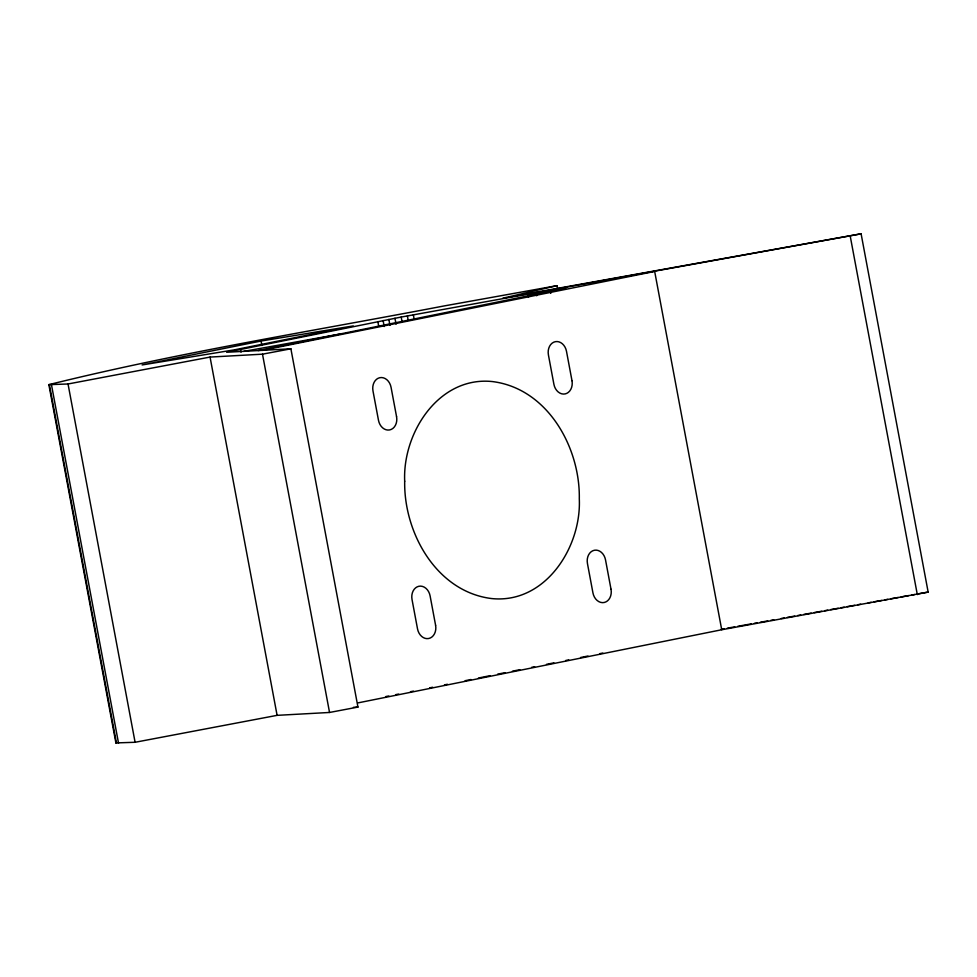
<?xml version="1.0" encoding="UTF-8"?>
<svg xmlns="http://www.w3.org/2000/svg" width="977" height="977" viewBox="0 0 977 977"><rect width="100%" height="100%" fill="white"/><g stroke="black" fill="none" stroke-linecap="round" stroke-linejoin="round"><path stroke-width="1.47" d="M357.667 702.952L721.722 629.75L928.15 592.086L861.103 233.808L401.181 317.061L226.64 352.257L290.89 348.801L357.948 707.079L329.542 712.465L277.102 715.347L135.095 742.276L115.897 742.923L48.85 384.645C179.06 352.392 312.09 331.203 443.888 305.984L557 285.663L557.562 288.655M115.897 742.923L116.825 742.386M557 285.663L502.813 298.193L861.103 233.808M261.054 341.034L142.105 364.946L234.321 349.851L353.271 325.927L261.054 341.034L261.885 345.528M258.209 350.596L565.817 288.191L527.934 294.236L528.496 297.24M262.263 350.377L654.675 271.459L721.722 629.75M410.499 691.716L413.442 691.118M429.697 687.845L432.64 687.246M444.462 684.865L447.417 684.279M465.137 680.7L471.036 679.516M478.425 678.026L490.234 675.644M497.623 674.167L504.999 672.677M512.4 671.187L519.813 669.697M531.671 667.315L534.627 666.729M546.485 664.348L553.898 662.858M565.744 660.476L568.712 659.878M580.57 657.509L587.971 656.019M599.829 653.637L602.797 653.039M341.962 333.719L243.725 351.39M395.929 694.598L398.689 694.061M385.878 696.54L388.797 695.978M48.85 384.645L68.036 383.985L210.055 357.069L262.495 354.175L290.89 348.801M721.27 629.273L724.275 628.736M727.267 628.187L734.765 626.843M737.757 626.306L751.252 623.876M754.256 623.338L757.248 622.801M760.253 622.264L767.739 620.92M770.743 620.383L773.747 619.845M781.234 618.49L784.238 617.952M787.23 617.415L794.728 616.072M797.733 615.534L800.725 614.985M803.729 614.448L811.215 613.104M814.22 612.567L821.718 611.223M824.71 610.686L827.714 610.136M830.706 609.599L838.205 608.256M841.197 607.718L844.201 607.181M847.193 606.644L854.692 605.288M857.696 604.751L860.688 604.213M868.187 602.87L871.179 602.333M874.183 601.795L881.681 600.44M884.673 599.902L887.678 599.365M890.67 598.828L898.168 597.484M901.16 596.935L908.659 595.591M911.663 595.054L914.655 594.517M917.659 593.979L928.15 592.086M353.43 707.336L357.948 707.079M850.259 236.312L917.318 594.602M550.234 290.352L550.796 293.344M536.129 292.782L536.691 295.775M413.344 314.826L414.187 319.332M407.372 315.913L408.215 320.407M401.181 317.061L402.023 321.555M394.94 318.233L396.064 324.23M388.846 319.394L389.97 325.39M383.094 320.517L384.205 326.513M377.843 321.567L378.673 326.062M262.495 354.175L329.542 712.465M240.489 349.18L241.05 352.184M210.055 357.069L277.102 715.347M68.036 383.985L135.095 742.276M51.488 384.889L118.535 743.179M49.424 384.914L116.471 743.192M404.686 481.234C403.733 532.783 436.499 591.635 491.443 598.535C545.068 604.274 581.51 547.401 579.3 498.881C580.265 447.344 547.486 388.492 492.542 381.58C438.929 375.852 402.475 432.713 404.686 481.234M571.985 380.676L566.489 351.293A11.639 9.22 80.7 0 0 555.315 341.681A11.639 9.22 80.7 0 0 548.415 354.932L553.91 384.315A11.639 9.22 80.7 0 0 565.085 393.926A11.639 9.22 80.7 0 0 571.985 380.676M611.016 589.253L605.52 559.87A11.639 9.22 80.7 0 0 594.346 550.259A11.639 9.22 80.7 0 0 587.446 563.509L592.941 592.892A11.639 9.22 80.7 0 0 604.128 602.504A11.639 9.22 80.7 0 0 611.016 589.253M396.564 416.678L391.056 387.295A11.639 9.22 80.7 0 0 379.882 377.684A11.639 9.22 80.7 0 0 372.982 390.934L378.49 420.318A11.639 9.22 80.7 0 0 389.664 429.929A11.639 9.22 80.7 0 0 396.564 416.678M435.595 625.256L430.1 595.872A11.639 9.22 80.7 0 0 418.913 586.261A11.639 9.22 80.7 0 0 412.025 599.512L417.521 628.895A11.639 9.22 80.7 0 0 428.695 638.506A11.639 9.22 80.7 0 0 435.595 625.256"/></g></svg>
